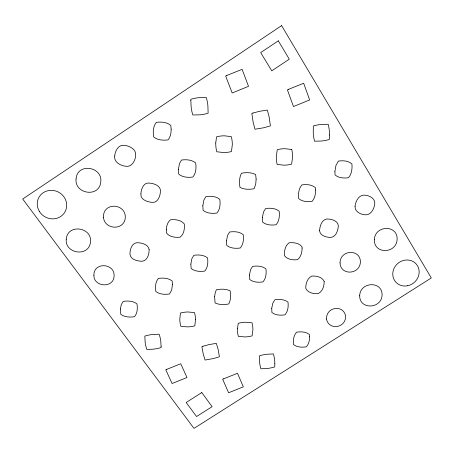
<?xml version="1.0" encoding="UTF-8"?>
<svg xmlns="http://www.w3.org/2000/svg" width="454" height="454" viewBox="0 0 454 454"><rect width="100%" height="100%" fill="white"/><g stroke="black" fill="none" stroke-linecap="round" stroke-linejoin="round"><path stroke-width="0.68" d="M291.769 149.502L284.936 148.691A32.279 31.422 -51 0 0 277.246 149.707L276.316 156.664A32.699 31.547 -58.9 0 0 277.156 164.399L283.966 165.188A33.148 32.166 -68.5 0 0 291.604 164.172L292.569 157.26A32.682 32.075 -62.7 0 0 291.763 149.502M195.526 319.571L194.817 325.836A31.241 29.805 -4.6 0 1 187.457 326.897L180.84 326.307A30.861 29.232 -10 0 1 179.784 319.338L180.465 313.033A30.753 28.869 -6.4 0 1 187.871 311.972L194.511 312.579A31.15 29.414 -1.5 0 1 195.532 319.571M319.582 230.587C319.888 235.762 326.551 237.448 330.875 237.419C336.079 236.852 338.071 230.382 338.326 225.876C338.054 220.678 331.369 218.959 327.028 218.981C321.795 219.537 319.809 226.058 319.582 230.587M309.605 336.613C309.628 340.211 308.896 344.132 306.354 346.833C302.063 347.475 297.086 347.412 293.528 344.586C293.012 340.33 293.562 335.472 296.564 332.18C300.877 331.545 305.882 331.613 309.435 334.473L309.605 336.613M324.173 281.395C324.275 286.031 322.607 291.57 318.095 293.659C313.606 293.982 307.857 292.881 305.763 288.392C305.627 283.739 307.284 278.166 311.819 276.066C316.325 275.748 322.102 276.878 324.173 281.395M140.905 193.937C140.286 199.726 147.408 202.064 152.05 202.342C157.765 203.142 160.245 196.139 160.41 191.543C161.068 185.737 153.923 183.359 149.27 183.07C143.515 182.247 141.035 189.318 140.905 193.937M161.108 346.396L161.096 347.565A40.009 37.813 1.7 0 1 153.804 349.115L146.846 349.466A39.305 36.939 -5.6 0 1 145.184 342.634L144.809 336.096A39.095 36.206 -2.8 0 1 152.152 334.536L159.138 334.201A39.81 37.035 3.2 0 1 160.767 341.056L161.108 346.396M171.152 129.169C171.158 132.897 170.573 136.983 168.048 139.894C163.162 140.57 157.561 140.184 153.639 136.875C152.873 131.995 153.055 126.337 156.329 122.359C161.238 121.683 166.879 122.081 170.795 125.429L171.152 129.169M172.446 284.283L171.72 289.896L169.501 293.982C164.91 294.652 159.649 294.476 155.841 291.519C155.092 287.104 155.347 281.957 158.401 278.421C163.009 277.757 168.298 277.939 172.106 280.935L172.446 284.283M190.839 100.652L191.145 106.94A43.232 42.114 89.3 0 0 192.802 114.981L200.276 114.8A44.424 42.841 76 0 0 208.125 113.222L207.887 105.6A43.624 42.438 62.2 0 0 206.269 97.519L198.761 97.689A42.341 41.842 73.5 0 0 190.862 99.273L190.839 100.652M256.13 179.165L255.727 184.057L254.132 188.711C249.462 189.613 244.331 189.63 240.001 187.44C239.139 182.724 239.213 177.559 241.454 173.218C246.147 172.316 251.306 172.304 255.647 174.529L256.13 179.165M274.829 363.767L274.738 366.911A38.834 36.468 -19 0 1 267.639 368.438L260.914 368.79A38.323 35.497 -22.2 0 1 259.586 362.161L259.489 355.805A38.005 34.918 -17.4 0 1 266.629 354.273L273.382 353.927A38.545 35.838 -13.7 0 1 274.676 360.589L274.829 363.767M302.092 248.037C302.12 252.259 301.036 257.134 297.404 259.716C292.909 260.176 287.393 259.592 284.476 255.71C284.136 251.119 285.106 245.671 289.056 242.799C293.573 242.34 299.118 242.941 302.024 246.857L302.092 248.037M315.592 190.061C315.604 194 314.883 198.307 312.153 201.326C307.602 201.973 302.307 201.735 298.67 198.58C298.153 193.898 298.664 188.569 301.887 184.886C306.461 184.239 311.784 184.489 315.422 187.678L315.592 190.061M329.542 134.923L329.366 139.452A43.102 41.127 -71.2 0 1 321.75 141.007L314.554 141.205A42.33 40.105 -62.4 0 1 313.271 133.425L313.305 126.002A41.496 39.827 -55.9 0 1 320.972 124.447L328.197 124.26A42.182 40.9 -66.8 0 1 329.439 132.074L329.542 134.923M149.133 249.604C149.235 254.092 147.431 260.755 142.17 261.249C137.613 261.226 130.741 259.716 129.969 254.405C129.838 249.899 131.632 243.179 136.921 242.697C141.495 242.725 148.396 244.269 149.133 249.604M178.416 169.416L178.757 174.16C182.604 177.389 188.098 177.707 192.876 177.037C196.105 173.207 196.378 167.713 195.685 162.963C191.838 159.7 186.31 159.371 181.515 160.035L179.449 163.633L178.416 169.416M215.752 142.914L215.746 143.895A32.96 32.404 -73.3 0 0 216.768 151.755L223.72 152.567A33.556 32.909 87 0 0 231.483 151.545L232.323 144.525A33.125 32.773 69 0 0 231.341 136.643L224.367 135.808A32.489 32.325 -62.2 0 0 216.552 136.824L215.752 142.914M190.85 264.103L191.151 268.541C194.919 271.549 200.186 271.742 204.771 271.078C207.864 267.525 208.199 262.35 207.54 257.878C203.767 254.836 198.472 254.637 193.869 255.296L191.866 258.684L190.85 264.103M334.904 171.362L335.046 174.909C338.639 178.11 343.939 178.377 348.485 177.73C351.759 174.024 352.349 168.672 351.924 163.928C348.331 160.688 342.997 160.421 338.434 161.062L335.96 165.404L334.904 171.362M166.3 229.52L166.453 233.05C169.609 237.016 175.312 237.686 180.045 237.215C184.052 234.247 184.801 228.612 184.296 223.97C181.152 219.963 175.414 219.282 170.659 219.747C167.577 221.915 166.522 225.944 166.3 229.52M202.813 205.702L203.103 210.321C206.893 213.459 212.273 213.721 216.944 213.057C220.133 209.351 220.468 203.994 219.821 199.351C216.036 196.179 210.622 195.907 205.929 196.571L203.874 200.078L202.813 205.702M237.47 328.639L237.459 329.496A30.475 28.647 -19.7 0 0 238.356 336.363L244.837 336.936A30.798 29.243 -16.8 0 0 252.083 335.881L252.906 329.706A30.662 28.908 -12 0 0 252.049 322.817L245.546 322.232A30.327 28.335 -15.4 0 0 238.259 323.288L237.47 328.639M103.45 217.279C104.539 230.348 125.798 230.921 125.31 216.183C124.294 203.017 102.871 202.422 103.45 217.279M226.478 240.898L226.728 245.393C230.45 248.446 235.728 248.656 240.302 247.998C243.44 244.411 243.838 239.19 243.236 234.65C239.508 231.563 234.202 231.347 229.611 232L227.562 235.422L226.478 240.898M214.6 296.763L215.105 302.966C219.344 304.946 224.27 304.844 228.771 303.953C230.904 299.963 230.967 295.162 230.116 290.815C225.865 288.801 220.911 288.903 216.393 289.794L215.247 292.643L214.6 296.763M249.439 275.062L249.649 279.431C253.321 282.411 258.491 282.564 262.968 281.911C266.061 278.433 266.515 273.348 265.953 268.91C262.287 265.896 257.083 265.732 252.589 266.385L250.551 269.727L249.439 275.062M262.372 217.528L262.565 222.074C266.248 225.178 271.532 225.405 276.094 224.747C279.278 221.121 279.738 215.86 279.193 211.252C275.51 208.114 270.198 207.881 265.613 208.528L263.524 211.99L262.372 217.528M120.412 308.998L120.787 314.327C124.64 317.238 129.889 317.403 134.486 316.727C137.5 313.243 137.71 308.158 136.938 303.822C133.084 300.871 127.801 300.707 123.187 301.377L121.263 304.696L120.412 308.998M271.736 308.226L271.906 312.483C275.521 315.382 280.595 315.49 284.976 314.843C288.023 311.472 288.54 306.512 288.012 302.165C284.403 299.237 279.301 299.118 274.897 299.765L272.871 303.022L271.736 308.226M93.899 275.64C93.978 287.444 114.754 288.602 114.085 275.005C113.982 263.161 93.32 261.833 93.899 275.64M114.714 156.04C113.744 162.118 120.56 165.721 125.701 166.232C131.666 167.469 135.332 160.727 135.638 155.66C136.648 149.57 129.821 145.921 124.674 145.393C118.664 144.128 114.981 150.944 114.714 156.04M326.511 319.003C328.486 330.523 346.01 328.373 345.602 316.075C343.684 304.469 326.034 306.615 326.511 319.003M355.045 206.445C354.705 211.899 361.134 214.759 365.793 214.844C371.355 214.759 374.312 208.403 374.805 203.568C375.186 198.092 368.744 195.192 364.068 195.095C358.473 195.163 355.51 201.582 355.045 206.445M359.681 295.497C359.239 309.969 381.377 309.066 382.081 295.27C382.631 280.697 360.3 281.588 359.681 295.497M374.357 239.576C373.727 254.552 396.416 253.831 397.125 239.502C397.863 224.412 374.981 225.122 374.357 239.576M66.227 239.252C64.723 253.865 89.211 257.492 90.516 241.812C92.139 227.108 67.436 223.436 66.227 239.252M76.062 178.933C74.354 194.011 99.454 198.126 100.788 181.776C102.615 166.595 77.299 162.436 76.062 178.933M340.029 262.872C340.364 275.839 360.209 274.852 360.414 261.725C360.158 248.673 340.165 249.643 340.029 262.872M281.611 25.623L22.7 199.011L194 428.377L431.3 277.962L281.611 25.623M278.302 40.837L260.687 52.607L271.776 70.847L289.283 59.19L278.302 40.837M201.792 392.562L186.174 402.511L196.576 416.534L212.109 406.676L201.792 392.562M226.801 75.489L225.649 76.028L232.187 92.974L248.531 86.317L242.096 69.326L226.801 75.489M288.54 89.336L287.399 89.869L293.471 106.531L309.645 99.959L303.669 83.252L288.54 89.336M166.845 369.312L165.795 369.789L172.094 383.516L186.963 377.535L180.749 363.767L166.845 369.312M223.731 378.772L222.693 379.243L228.595 392.772L243.321 386.859L237.499 373.29L223.731 378.772M253.02 113.023L251.845 113.432L253.179 122.404L255 129.214L263.734 127.773L270.408 125.86L269.131 116.922L267.344 110.072L259.586 111.287L253.02 113.023M202.978 346.243L201.888 346.623L203.279 354.268L205.077 360.045L213.215 358.592L219.413 356.782L218.079 349.166L216.303 343.349L209.084 344.592L202.978 346.243M407.669 285.753A13.643 12.57 -40.3 0 0 416.449 264.285A13.643 12.57 -40.3 0 0 393.771 268.995A13.643 12.57 -40.3 0 0 407.669 285.753M39.311 211.303A14.92 14.074 28.6 0 0 64.826 212.171A14.92 14.074 28.6 0 0 51.762 190.334A14.92 14.074 28.6 0 0 39.311 211.303"/></g></svg>
